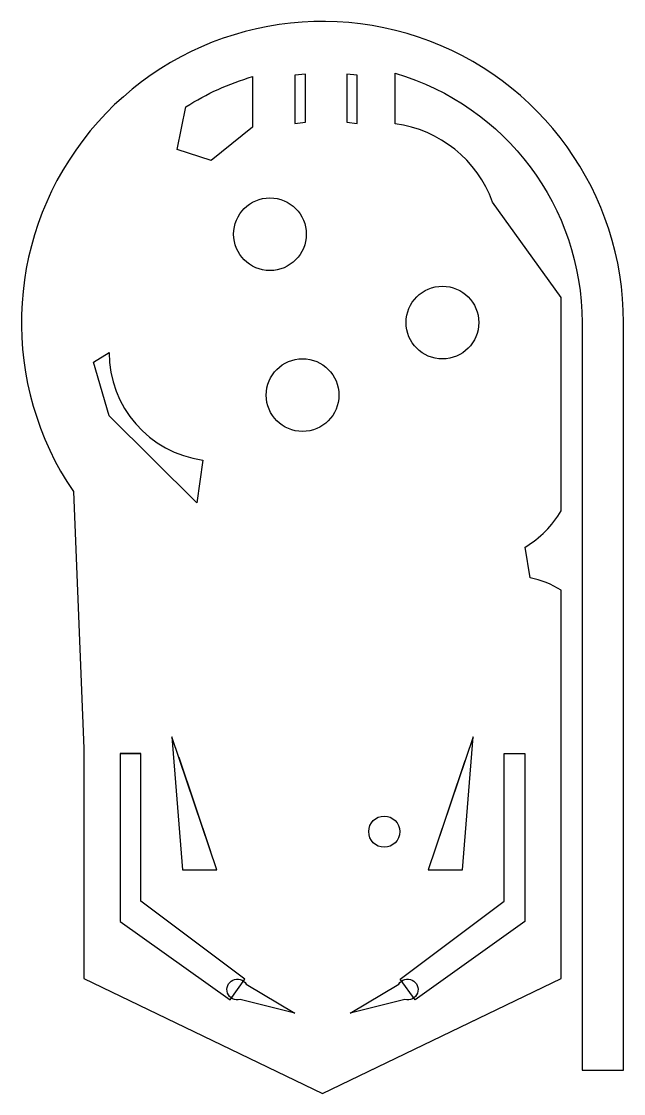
# Model space of a CAD drawing. Header units: millimetres. Extents: x 10 to 590, y 24 to 1057.
import ezdxf

# ---------------------------------------------------------------- set-up
doc = ezdxf.new("R2010")
doc.units = ezdxf.units.MM
for name, color, linetype in [('deathLine', 19, 'Continuous'), ('obwBokow', 13, 'Continuous'), ('obwKulki', 170, 'Continuous'), ('obwLewejDzwigni', 1, 'Continuous'), ('obwPrawejDzwigni', 1, 'Continuous'), ('punkty10', 133, 'Continuous')]:
    doc.layers.add(name, color=color, linetype=linetype)

msp = doc.modelspace()

# ---------------------------------------------------------------- linework, layer by layer
at = {"layer": 'deathLine', "elevation": 16}
msp.add_lwpolyline([(70, 135.1), (300, 24.2), (521.1, 130.8)], dxfattribs=at)
at = {"layer": 'obwBokow', "elevation": 16}
for points in [[(590, 766.6, 1.353254), (60, 603.8), (70, 356.6), (70, 135.1), (300, 24.2), (530, 135.1), (530, 508.9, 0.084221), (500, 520.9), (495.2, 550.4, 0.122893), (530, 585.3), (530, 790.7), (463.8, 882.6, 0.279811), (370, 958), (370, 1006.6, -0.333333), (550, 766.6), (550, 46.6), (590, 46.6)], [(232.5, 954.9), (192.7, 922.8), (159.9, 933.3), (168.5, 974.4, -0.070628), (232.5, 1003.4)], [(94.4, 737.9, 0.373988), (184.7, 634.1), (178.9, 592.9), (94.4, 676.9), (79.3, 728.6)]]:
    msp.add_lwpolyline(points, format="xyb", close=True, dxfattribs=at)
for points in [[(283.5, 1005.9), (273.5, 1004.9), (273.5, 958.4), (283.5, 959.6)], [(333.5, 958.4), (333.5, 1004.9), (323.5, 1005.9), (323.5, 959.6)], [(198.2, 239.6), (155, 367.6), (165, 239.6)], [(445, 367.6), (401.8, 239.6), (435, 239.6)], [(475, 209.6), (475, 351.7), (495, 351.7), (495, 190), (389.3, 114.6), (374.8, 134.3)]]:
    msp.add_lwpolyline(points, close=True, dxfattribs=at)
msp.add_lwpolyline([(105, 351.7), (105, 190), (211, 114.4), (225.2, 134.3), (125, 209.6), (125, 351.7), (105, 351.7), (125, 351.7)], dxfattribs=at)
at = {"layer": 'obwBokow'}
for centre in [(249.4, 851.7, 16), (415.5, 766.6, 16), (280.8, 696.8, 16)]:
    msp.add_circle(centre, 35, dxfattribs=at)
at = {"layer": 'obwKulki'}
msp.add_circle((359.5, 276.4, 16), 15, dxfattribs=at)
at = {"layer": 'obwLewejDzwigni', "elevation": 16}
msp.add_lwpolyline([(226.5, 129.6), (273.4, 101.7), (220.6, 114.8, -2.009477)], format="xyb", close=True, dxfattribs=at)
at = {"layer": 'obwPrawejDzwigni', "elevation": 16}
msp.add_lwpolyline([(326.6, 101.7), (373.5, 129.6, -2.009477), (379.4, 114.8)], format="xyb", close=True, dxfattribs=at)
at = {"layer": 'punkty10'}
for p, q in [((161.6, 348, 16), (192.2, 257.3, 16)), ((437.2, 344.6, 16), (408.2, 258.5, 16))]:
    msp.add_line(p, q, dxfattribs=at)
for centre in [(249.4, 851.7, 16), (415.5, 766.6, 16), (280.8, 696.8, 16)]:
    msp.add_circle(centre, 35, dxfattribs=at)

doc.saveas('drawing.dxf')
